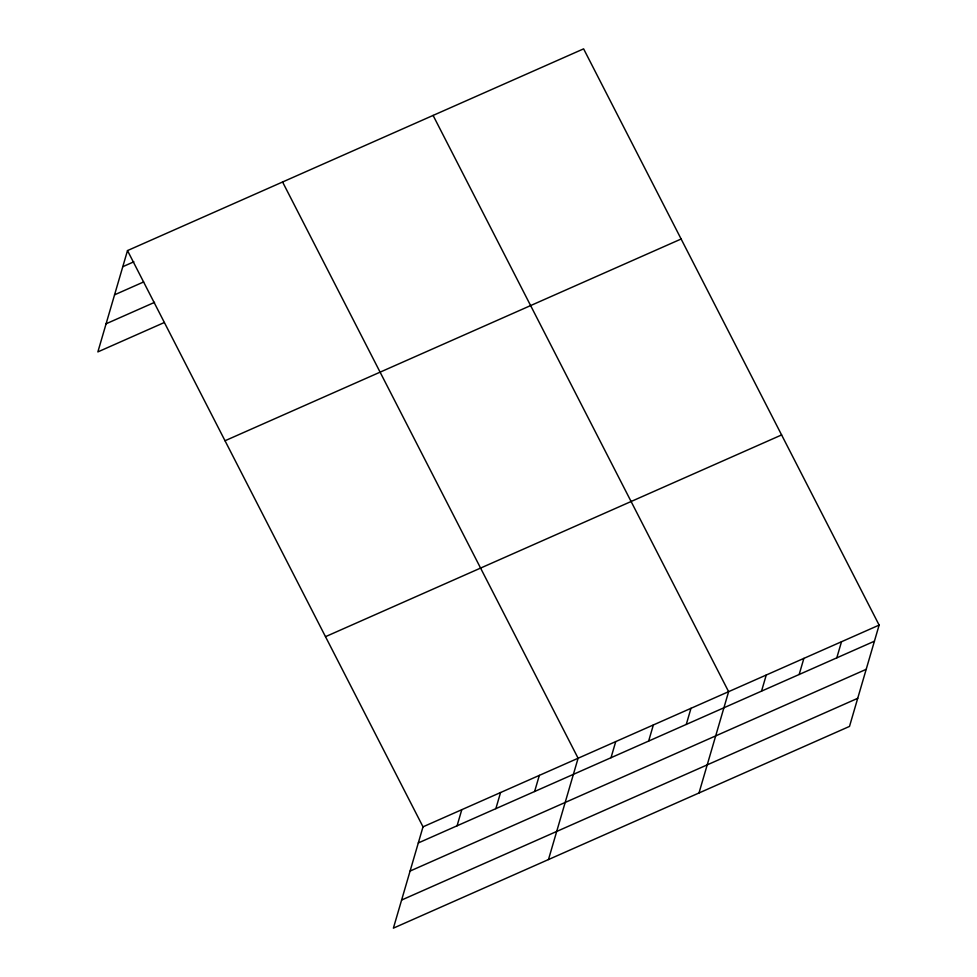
<?xml version="1.0" encoding="UTF-8"?>
<svg xmlns="http://www.w3.org/2000/svg" width="977" height="977" viewBox="0 0 977 977"><rect width="100%" height="100%" fill="white"/><g stroke="black" fill="none" stroke-linecap="round" stroke-linejoin="round"><path stroke-width="1.47" d="M127.499 250.588L423.017 826.835L393.389 928.15L849.501 726.412L879.129 625.097L583.611 48.85L127.499 250.588L97.871 351.903L164.331 322.508M457.077 825.797L461.791 809.677M495.852 808.651L500.566 792.53M534.614 791.504L539.328 775.384M548.476 859.565L578.103 758.237L282.573 181.991M611.016 757.712L615.73 741.592M648.643 741.067L653.357 724.958M686.281 724.421L690.983 708.313M698.995 792.982L728.622 691.667L433.092 115.42M761.535 691.142L766.249 675.022M799.162 674.496L803.876 658.376M836.788 657.851L841.502 641.742M122.784 266.697L133.861 261.799M114.565 294.822L143.643 281.95M106.09 323.79L154.549 302.357M225.015 440.749L681.128 239.011M325.5 636.674L781.612 434.936M423.017 826.835L879.129 625.097M418.315 842.943L874.427 641.205M410.084 871.057L866.196 669.33M401.62 900.037L857.733 698.299"/></g></svg>
